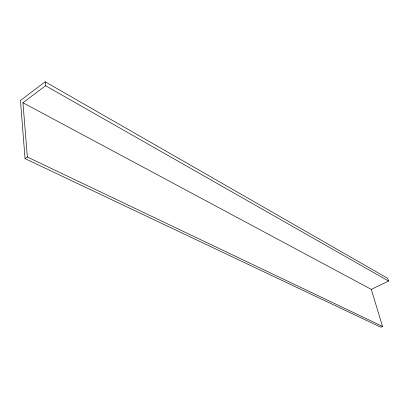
<?xml version="1.0" encoding="UTF-8"?>
<svg xmlns="http://www.w3.org/2000/svg" width="409" height="409" viewBox="0 0 409 409"><rect width="100%" height="100%" fill="white"/><g stroke="black" fill="none" stroke-linecap="round" stroke-linejoin="round"><path stroke-width="0.61" d="M45.184 81.8L20.45 100.471L25.051 158.646L380.759 327.2L382.497 326.402L371.29 289.378L22.955 102.731L45.578 85.732L45.184 81.8L387.686 278.34L388.55 281.065L371.29 289.378M25.051 158.646L27.347 157.02L22.955 102.731M27.347 157.02L382.497 326.402M45.578 85.732L388.55 281.065"/></g></svg>
